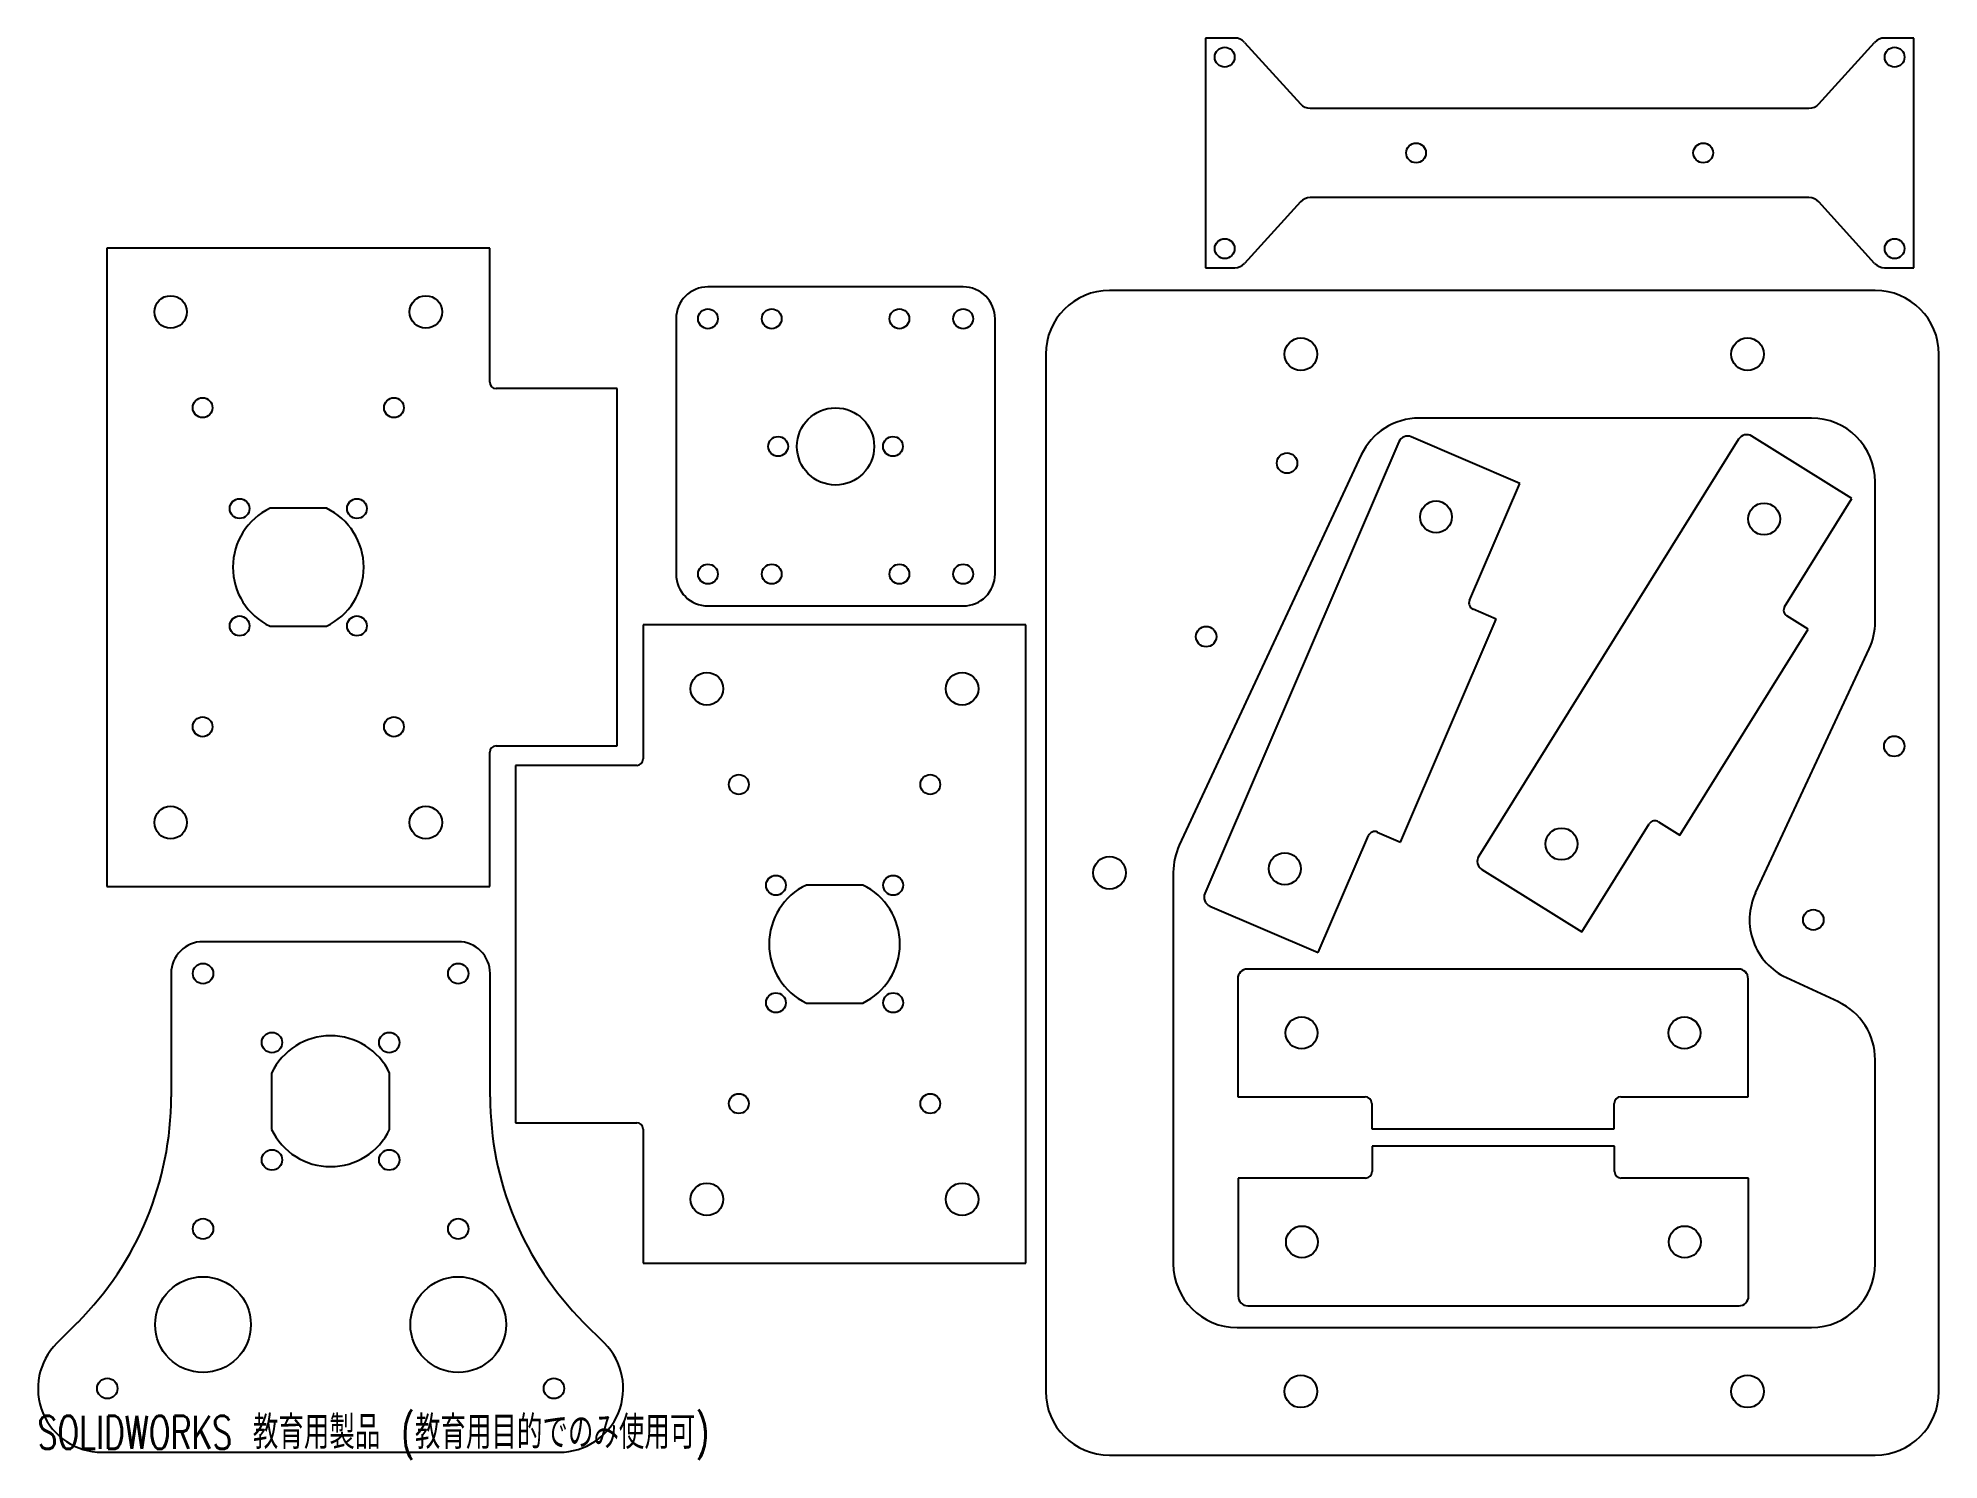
# Model space of a CAD drawing. Header units: millimetres. Extents: x 0 to 298, y 0 to 223.
import ezdxf

# ---------------------------------------------------------------- set-up
doc = ezdxf.new("R2010")
doc.units = ezdxf.units.MM
doc.styles.add('SLDTEXTSTYLE0', font='TXT', dxfattribs={"width": 0.7, "bigfont": 'bigfont'})

msp = doc.modelspace()

# ---------------------------------------------------------------- linework, layer by layer
at = {"color": 7, "linetype": 'Continuous', "lineweight": 25}
for p, q in [((183.07, 222.57), (183.07, 186.57)), ((187.64, 222.57), (183.07, 222.57)), ((189.19, 221.88), (197.94, 212.26)), ((279.19, 212.26), (287.94, 221.88)), ((294.07, 222.57), (289.49, 222.57)), ((294.07, 186.57), (294.07, 222.57)), ((199.49, 211.57), (277.64, 211.57)), ((197.94, 196.88), (189.19, 187.26)), ((277.64, 197.57), (199.49, 197.57)), ((287.94, 187.26), (279.19, 196.88)), ((10.87, 189.65), (10.87, 89.65)), ((70.87, 189.65), (10.87, 189.65)), ((70.87, 168.65), (70.87, 189.65)), ((183.07, 186.57), (187.64, 186.57)), ((289.49, 186.57), (294.07, 186.57)), ((145.08, 183.58), (105.08, 183.58)), ((288.02, 183.02), (168.02, 183.02)), ((100.08, 178.58), (100.08, 138.58)), ((150.08, 138.58), (150.08, 178.58)), ((158.02, 173.02), (158.02, 10.52)), ((298.02, 10.52), (298.02, 173.02)), ((90.87, 167.65), (71.87, 167.65)), ((90.87, 111.65), (90.87, 167.65)), ((278.02, 163.02), (216.54, 163.02)), ((213.35, 159.29), (182.96, 88.54)), ((232.32, 152.77), (215.32, 160.08)), ((266.62, 159.71), (225.88, 94.37)), ((284.39, 150.4), (268.69, 160.19)), ((207.47, 157.25), (178.96, 96.1)), ((224.45, 134.44), (232.32, 152.77)), ((288.02, 131.08), (288.02, 153.02)), ((273.83, 133.47), (284.39, 150.4)), ((45.29, 148.9), (36.46, 148.9)), ((105.08, 133.58), (145.08, 133.58)), ((213.62, 96.59), (228.62, 131.5)), ((228.62, 131.5), (225, 133.06)), ((277.52, 129.94), (274.17, 132.03)), ((36.46, 130.4), (45.29, 130.4)), ((94.92, 130.61), (94.92, 109.61)), ((154.92, 130.61), (94.92, 130.61)), ((154.92, 30.61), (154.92, 130.61)), ((257.41, 97.69), (277.52, 129.94)), ((269.26, 88.63), (287.09, 126.85)), ((70.87, 89.65), (70.87, 110.65)), ((71.87, 111.65), (90.87, 111.65)), ((93.92, 108.61), (74.92, 108.61)), ((74.92, 108.61), (74.92, 52.61)), ((242.06, 82.52), (252.61, 99.45)), ((254.06, 99.78), (257.41, 97.69)), ((200.74, 79.27), (208.62, 97.6)), ((209.99, 98.15), (213.62, 96.59)), ((10.87, 89.65), (70.87, 89.65)), ((129.33, 89.86), (120.5, 89.86)), ((178.02, 91.87), (178.02, 30.52)), ((226.36, 92.31), (242.06, 82.52)), ((183.74, 86.57), (200.74, 79.27)), ((65.94, 80.98), (25.94, 80.98)), ((20.94, 75.98), (20.94, 56.69)), ((70.94, 56.69), (70.94, 75.98)), ((188.12, 75.18), (188.12, 56.68)), ((266.62, 76.68), (189.62, 76.68)), ((268.12, 56.68), (268.12, 75.18)), ((282.25, 71.54), (274.1, 75.34)), ((120.5, 71.36), (129.33, 71.36)), ((36.69, 60.39), (36.69, 51.56)), ((55.19, 51.56), (55.19, 60.39)), ((288.02, 30.52), (288.02, 62.48)), ((188.12, 56.68), (208.07, 56.68)), ((248.17, 56.68), (268.12, 56.68)), ((209.12, 55.63), (209.12, 51.68)), ((247.12, 51.68), (247.12, 55.63)), ((74.92, 52.61), (93.92, 52.61)), ((94.92, 51.61), (94.92, 30.61)), ((209.12, 51.68), (247.12, 51.68)), ((209.18, 48.93), (209.18, 44.98)), ((247.18, 48.93), (209.18, 48.93)), ((247.18, 44.98), (247.18, 48.93)), ((208.13, 43.93), (188.18, 43.93)), ((188.18, 43.93), (188.18, 25.43)), ((268.18, 43.93), (248.23, 43.93)), ((268.18, 25.43), (268.18, 43.93)), ((94.92, 30.61), (154.92, 30.61)), ((189.68, 23.93), (266.68, 23.93)), ((6.29, 21.33), (3.01, 18.05)), ((88.87, 18.05), (85.58, 21.33)), ((188.02, 20.52), (278.02, 20.52)), ((10.08, 0.98), (81.8, 0.98)), ((168.02, 0.52), (288.02, 0.52))]:
    msp.add_line(p, q, dxfattribs=at)
for centre, radius in [((186.07, 219.57), 1.55), ((291.07, 219.57), 1.55), ((216.07, 204.57), 1.55), ((261.07, 204.57), 1.55), ((186.07, 189.57), 1.55), ((291.07, 189.57), 1.55), ((20.87, 179.65), 2.55), ((60.87, 179.65), 2.55), ((105.08, 178.58), 1.55), ((115.08, 178.58), 1.55), ((135.08, 178.58), 1.55), ((145.08, 178.58), 1.55), ((198.02, 173.02), 2.55), ((268.02, 173.02), 2.55), ((25.87, 164.65), 1.55), ((55.87, 164.65), 1.55), ((125.08, 158.58), 6.05), ((116.08, 158.58), 1.55), ((134.08, 158.58), 1.55), ((195.84, 155.97), 1.6), ((31.68, 148.84), 1.55), ((50.06, 148.84), 1.55), ((219.19, 147.53), 2.5), ((270.61, 147.21), 2.5), ((105.08, 138.58), 1.55), ((115.08, 138.58), 1.55), ((135.08, 138.58), 1.55), ((145.08, 138.58), 1.55), ((31.68, 130.46), 1.55), ((50.06, 130.46), 1.55), ((183.17, 128.78), 1.6), ((104.92, 120.61), 2.55), ((144.92, 120.61), 2.55), ((25.87, 114.65), 1.55), ((55.87, 114.65), 1.55), ((291.01, 111.6), 1.6), ((109.92, 105.61), 1.55), ((139.92, 105.61), 1.55), ((20.87, 99.65), 2.55), ((60.87, 99.65), 2.55), ((238.86, 96.29), 2.5), ((168.02, 91.77), 2.55), ((195.5, 92.41), 2.5), ((115.73, 89.81), 1.55), ((134.11, 89.81), 1.55), ((278.33, 84.41), 1.6), ((25.94, 75.98), 1.6), ((65.94, 75.98), 1.6), ((115.73, 71.42), 1.55), ((134.11, 71.42), 1.55), ((198.12, 66.68), 2.5), ((258.12, 66.68), 2.5), ((36.75, 65.17), 1.6), ((55.13, 65.17), 1.6), ((109.92, 55.61), 1.55), ((139.92, 55.61), 1.55), ((36.75, 46.78), 1.6), ((55.13, 46.78), 1.6), ((104.92, 40.61), 2.55), ((144.92, 40.61), 2.55), ((25.94, 35.98), 1.6), ((65.94, 35.98), 1.6), ((198.18, 33.93), 2.5), ((258.18, 33.93), 2.5), ((25.94, 20.98), 7.5), ((65.94, 20.98), 7.5), ((10.94, 10.98), 1.6), ((80.94, 10.98), 1.6), ((198.02, 10.52), 2.55), ((268.02, 10.52), 2.55)]:
    msp.add_circle(centre, radius, dxfattribs=at)
for centre, radius, start, end in [((187.64, 220.47), 2.1, 42.2737, 90), ((289.49, 220.47), 2.1, 90, 137.7263), ((199.49, 213.67), 2.1, 222.2737, 270), ((277.64, 213.67), 2.1, 270, 317.7263), ((199.49, 195.47), 2.1, 90, 137.7263), ((277.64, 195.47), 2.1, 42.2737, 90), ((187.64, 188.67), 2.1, 270, 317.7263), ((289.49, 188.67), 2.1, 222.2737, 270), ((105.08, 178.58), 5, 90, 180), ((145.08, 178.58), 5, 0, 90), ((168.02, 173.02), 10, 90, 180), ((288.02, 173.02), 10, 0, 90), ((71.87, 168.65), 1, 180, 270), ((216.54, 153.02), 10, 90, 155), ((278.02, 153.02), 10, 0, 90), ((214.73, 158.7), 1.5, 66.7488, 156.7488), ((267.9, 158.92), 1.5, 58.0533, 148.0533), ((40.87, 139.65), 10.25, 115.5195, 244.4805), ((40.87, 139.65), 10.25, 295.5195, 64.4805), ((105.08, 138.58), 5, 180, 270), ((145.08, 138.58), 5, 270, 0), ((225.41, 134.03), 1.05, 156.7488, 246.7488), ((274.72, 132.92), 1.05, 148.0533, 238.0533), ((278.02, 131.08), 10, 335, 0), ((71.87, 110.65), 1, 90, 180), ((93.92, 109.61), 1, 270, 0), ((253.51, 98.89), 1.05, 58.0533, 148.0533), ((188.02, 91.87), 10, 155, 180), ((209.58, 97.19), 1.05, 66.7488, 156.7488), ((227.15, 93.58), 1.5, 148.0533, 238.0533), ((124.92, 80.61), 10.25, 115.5195, 244.4805), ((124.92, 80.61), 10.25, 295.5195, 64.4805), ((184.33, 87.95), 1.5, 156.7488, 246.7488), ((278.33, 84.41), 10, 155, 245), ((25.94, 75.98), 5, 90, 180), ((65.94, 75.98), 5, 0, 90), ((189.62, 75.18), 1.5, 90, 180), ((266.62, 75.18), 1.5, 0, 90), ((278.02, 62.48), 10, 0, 65), ((45.94, 55.98), 10.25, 25.5195, 154.4805), ((-29.06, 56.69), 50, 315, 0), ((120.94, 56.69), 50, 180, 225), ((208.07, 55.63), 1.05, 0, 90), ((248.17, 55.63), 1.05, 90, 180), ((45.94, 55.98), 10.25, 205.5195, 334.4805), ((93.92, 51.61), 1, 0, 90), ((208.13, 44.98), 1.05, 270, 0), ((248.23, 44.98), 1.05, 180, 270), ((188.02, 30.52), 10, 180, 270), ((278.02, 30.52), 10, 270, 0), ((189.68, 25.43), 1.5, 180, 270), ((266.68, 25.43), 1.5, 270, 0), ((10.08, 10.98), 10, 135, 270), ((81.8, 10.98), 10, 270, 45), ((168.02, 10.52), 10, 180, 270), ((288.02, 10.52), 10, 270, 0)]:
    msp.add_arc(centre, radius, start, end, dxfattribs=at)

# ---------------------------------------------------------------- texts
at = {"color": 7, "linetype": 'Continuous', "insert": (0, 6.69), "char_height": 5.19, "attachment_point": 1, "style": 'SLDTEXTSTYLE0'}
msp.add_mtext('SOLIDWORKS 教育用製品 (教育用目的でのみ使用可)', dxfattribs=at)

doc.saveas('drawing.dxf')
